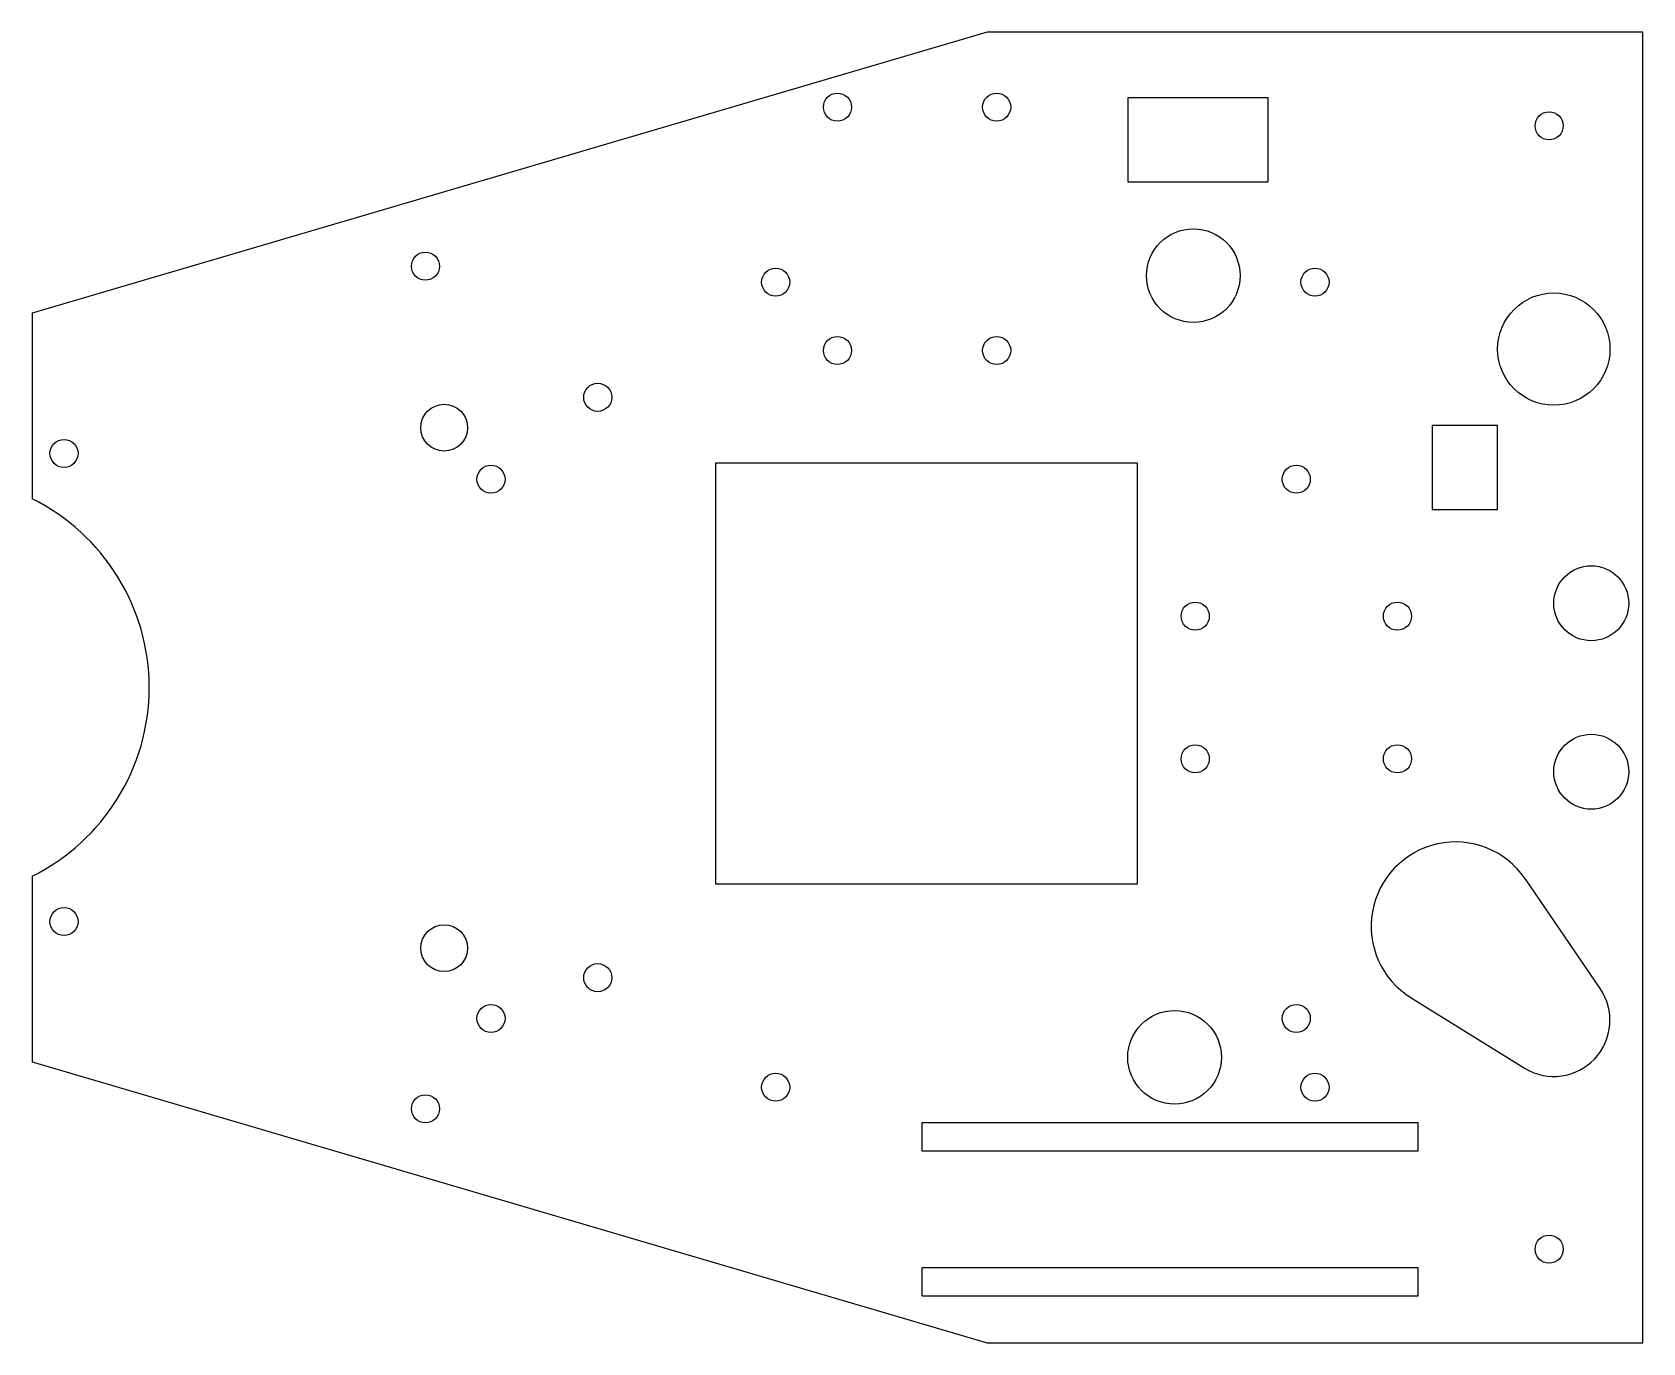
# Model space of a CAD drawing. Header units: millimetres. Extents: x -152 to 20, y -70 to 70.
import ezdxf

# ---------------------------------------------------------------- set-up
doc = ezdxf.new("R2010")
doc.units = ezdxf.units.MM

msp = doc.modelspace()

# ---------------------------------------------------------------- linework, layer by layer
at = {"color": 7, "linetype": 'Continuous', "lineweight": 25}
for p, q in [((-50.47, 70), (-152.47, 40)), ((19.53, 70), (-50.47, 70)), ((19.53, -70), (19.53, 70)), ((-20.47, 63), (-35.47, 63)), ((-35.47, 63), (-35.47, 54)), ((-20.47, 54), (-20.47, 63)), ((-35.47, 54), (-20.47, 54)), ((-152.47, 40), (-152.47, 20.16)), ((4.03, 28), (-2.97, 28)), ((-2.97, 28), (-2.97, 19)), ((4.03, 19), (4.03, 28)), ((-79.47, 24), (-34.47, 24)), ((-79.47, -21), (-79.47, 24)), ((-34.47, 24), (-34.47, -21)), ((-2.97, 19), (4.03, 19)), ((-152.47, -20.16), (-152.47, -40)), ((14.99, -32.17), (6.97, -20.42)), ((-34.47, -21), (-79.47, -21)), ((-5.21, -33.15), (6.97, -40.71)), ((-152.47, -40), (-50.47, -70)), ((-4.47, -46.5), (-57.47, -46.5)), ((-57.47, -46.5), (-57.47, -49.5)), ((-4.47, -49.5), (-4.47, -46.5)), ((-57.47, -49.5), (-4.47, -49.5)), ((-4.47, -62), (-57.47, -62)), ((-57.47, -62), (-57.47, -65)), ((-4.47, -65), (-4.47, -62)), ((-57.47, -65), (-4.47, -65)), ((-50.47, -70), (19.53, -70))]:
    msp.add_line(p, q, dxfattribs=at)
for centre, radius in [((-66.47, 62), 1.5), ((-49.47, 62), 1.5), ((9.53, 60), 1.5), ((-28.47, 44), 5), ((-110.47, 45), 1.5), ((-73.07, 43.3), 1.5), ((-15.47, 43.3), 1.5), ((10.03, 36.15), 6), ((-66.47, 36), 1.5), ((-49.47, 36), 1.5), ((-92.07, 31), 1.5), ((-108.47, 27.75), 2.5), ((-149.07, 25), 1.5), ((-103.47, 22.25), 1.5), ((-17.47, 22.25), 1.5), ((14.03, 9), 4), ((-28.26, 7.62), 1.5), ((-6.67, 7.62), 1.5), ((14.03, -9), 4), ((-28.26, -7.62), 1.5), ((-6.67, -7.62), 1.5), ((-149.07, -25), 1.5), ((-108.47, -27.85), 2.5), ((-92.07, -31), 1.5), ((-103.47, -35.35), 1.5), ((-17.47, -35.35), 1.5), ((-30.47, -39.5), 5), ((-73.07, -42.7), 1.5), ((-15.47, -42.7), 1.5), ((-110.47, -45), 1.5), ((9.53, -60), 1.5)]:
    msp.add_circle(centre, radius, dxfattribs=at)
for centre, radius, start, end in [((-162.47, 0), 22.5, 296.3878, 63.6122), ((-0.47, -25.5), 9, 34.3427, 238.1704), ((10.03, -35.55), 6, 239.2374, 34.3427)]:
    msp.add_arc(centre, radius, start, end, dxfattribs=at)

doc.saveas('drawing.dxf')
